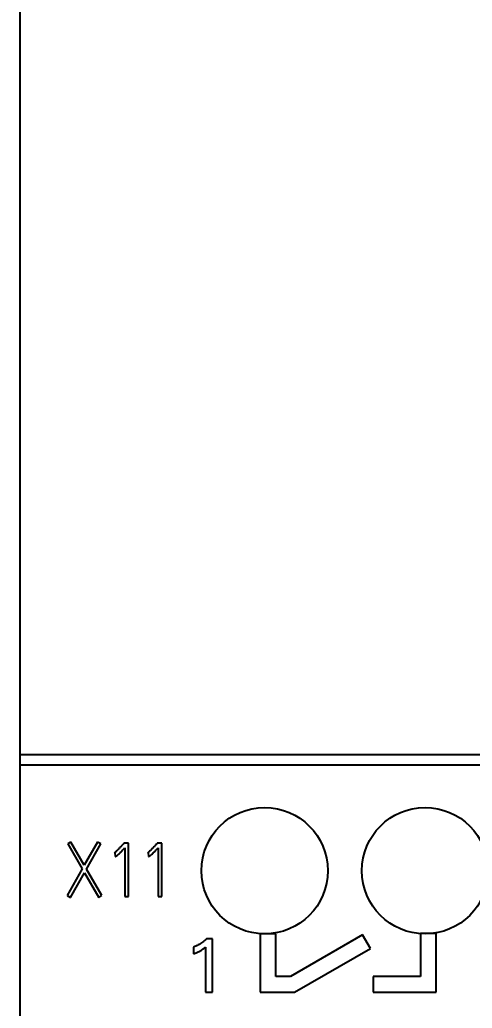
# Model space of a CAD drawing. Extents: x 0 to 420, y 0 to 297.
# Drawn here: x 109.72 to 124.05, y 155.46 to 186.75 of the extents above; entities that cross this region are included whole.
import ezdxf

# ---------------------------------------------------------------- set-up
doc = ezdxf.new("R2010")
doc.units = 0
doc.header["$LTSCALE"] = 23.1
for name, color, linetype in [('10000_FRONT', 7, 'CONTINUOUS'), ('10100_DIM_FRONT', 7, 'CONTINUOUS'), ('10500_FRONT_LABELING', 7, 'CONTINUOUS')]:
    doc.layers.add(name, color=color, linetype=linetype)
doc.styles.get("Standard").update_dxf_attribs({"font": 'txt', "width": 0.8})
doc.dimstyles.new('DIMSTYLE_1', dxfattribs={"dimtxt": 3.5, "dimasz": 3.5, "dimexe": 0.18, "dimexo": 0.0625, "dimgap": 0.09, "dimtad": 1, "dimtxsty": 'STANDARD', "dimcen": 0.09, "dimazin": 3, "dimtp": 0.05, "dimtm": 0.05, "dimtfac": 1, "dimtofl": 0, "dimtmove": 0, "dimatfit": 3, "dimtolj": 1})

# ---------------------------------------------------------------- blocks, each defined once
blk = doc.blocks.new('*D1')
at = {"layer": '10100_DIM_FRONT', "linetype": 'CONTINUOUS'}
for p, q in [((109.715618, 185.641363), (109.715618, 128.698883)), ((145.215618, 185.641363), (145.215618, 128.698883)), ((109.715618, 130.698883), (127.465618, 130.698883)), ((145.215618, 130.698883), (127.465618, 130.698883))]:
    blk.add_line(p, q, dxfattribs=at)
for points in [[(113.215618, 131.198883), (109.715618, 130.698883), (113.215618, 130.198883)], [(141.715618, 130.198883), (145.215618, 130.698883), (141.715618, 131.198883)]]:
    blk.add_solid(points, dxfattribs=at)
at = {"layer": '10100_DIM_FRONT', "linetype": 'CONTINUOUS', "width": 0.678571}
blk.add_text('35,5', height=3.5, dxfattribs=at).set_placement((123.63496, 131.573883))

msp = doc.modelspace()

# ---------------------------------------------------------------- linework, layer by layer
at = {"layer": '10000_FRONT', "color": 7, "linetype": 'CONTINUOUS'}
for p, q in [((109.716, 230.642), (109.716, 140.642)), ((109.716, 163.495), (145.216, 163.495)), ((109.716, 163.162), (145.216, 163.162)), ((117.327, 157.814), (117.327, 155.96)), ((117.824, 157.814), (117.327, 157.814)), ((117.824, 156.461), (117.824, 157.814)), ((120.574, 157.779), (118.29, 156.461)), ((120.824, 157.346), (120.574, 157.779)), ((122.405, 157.82), (122.405, 156.46)), ((122.905, 157.82), (122.405, 157.82)), ((122.905, 155.96), (122.905, 157.82)), ((118.422, 155.96), (120.824, 157.346)), ((118.29, 156.461), (117.824, 156.461)), ((120.905, 156.46), (120.905, 155.96)), ((122.405, 156.46), (120.905, 156.46)), ((117.327, 155.96), (118.422, 155.96)), ((120.905, 155.96), (122.905, 155.96))]:
    msp.add_line(p, q, dxfattribs=at)
for centre in [(117.471, 159.811), (122.551, 159.811)]:
    msp.add_circle(centre, 2, dxfattribs=at)
at = {"layer": '10500_FRONT_LABELING', "color": 7, "linetype": 'CONTINUOUS'}
for p, q in [((111.336, 160.718), (111.234, 160.659)), ((111.234, 160.659), (111.694, 159.865)), ((111.76, 159.983), (111.336, 160.718)), ((112.178, 160.718), (111.76, 159.983)), ((111.831, 159.862), (112.284, 160.659)), ((112.284, 160.659), (112.178, 160.718)), ((113.015, 160.683), (112.998, 160.664)), ((113.163, 160.683), (113.015, 160.683)), ((113.163, 158.99), (113.163, 160.683)), ((114.069, 160.683), (114.052, 160.664)), ((114.217, 160.683), (114.069, 160.683)), ((114.217, 158.99), (114.217, 160.683)), ((112.715, 160.379), (112.729, 160.383)), ((112.729, 160.383), (112.736, 160.263)), ((113.045, 160.537), (113.045, 158.99)), ((113.769, 160.379), (113.783, 160.383)), ((113.783, 160.383), (113.79, 160.263)), ((114.099, 160.537), (114.099, 158.99)), ((111.694, 159.865), (111.216, 159.023)), ((111.319, 158.964), (111.763, 159.745)), ((111.763, 159.745), (112.215, 158.964)), ((112.319, 159.023), (111.831, 159.862)), ((111.216, 159.023), (111.319, 158.964)), ((112.215, 158.964), (112.319, 159.023)), ((113.045, 158.99), (113.163, 158.99)), ((114.099, 158.99), (114.217, 158.99)), ((115.821, 157.652), (115.628, 157.652)), ((115.821, 155.961), (115.821, 157.652)), ((115.221, 157.39), (115.221, 157.178)), ((115.593, 157.389), (115.593, 155.961)), ((115.593, 155.961), (115.821, 155.961))]:
    msp.add_line(p, q, dxfattribs=at)
for points, knots in [([(112.998, 160.664), (112.987, 160.651), (112.976, 160.639), (112.953, 160.614), (112.942, 160.602), (112.908, 160.565), (112.885, 160.54), (112.839, 160.492), (112.815, 160.468), (112.779, 160.433), (112.767, 160.421), (112.748, 160.405), (112.742, 160.399), (112.729, 160.388), (112.722, 160.383), (112.715, 160.379)], [0, 0, 0, 0, 0.125, 0.125, 0.25, 0.25, 0.5, 0.5, 0.75, 0.75, 0.875, 0.875, 0.9375, 0.9375, 1, 1, 1, 1]), ([(114.052, 160.664), (114.041, 160.651), (114.03, 160.639), (114.007, 160.614), (113.996, 160.602), (113.962, 160.565), (113.939, 160.54), (113.893, 160.492), (113.869, 160.468), (113.833, 160.433), (113.821, 160.421), (113.802, 160.405), (113.796, 160.399), (113.783, 160.388), (113.776, 160.383), (113.769, 160.379)], [0, 0, 0, 0, 0.125, 0.125, 0.25, 0.25, 0.5, 0.5, 0.75, 0.75, 0.875, 0.875, 0.9375, 0.9375, 1, 1, 1, 1]), ([(112.736, 160.263), (112.741, 160.263), (112.745, 160.264), (112.754, 160.266), (112.758, 160.267), (112.766, 160.27), (112.77, 160.272), (112.778, 160.276), (112.781, 160.278), (112.792, 160.286), (112.799, 160.291), (112.813, 160.302), (112.819, 160.308), (112.839, 160.325), (112.852, 160.337), (112.877, 160.361), (112.889, 160.373), (112.926, 160.41), (112.95, 160.435), (112.998, 160.486), (113.022, 160.511), (113.045, 160.537)], [0, 0, 0, 0, 0.03125, 0.03125, 0.0625, 0.0625, 0.09375, 0.09375, 0.125, 0.125, 0.1875, 0.1875, 0.25, 0.25, 0.375, 0.375, 0.5, 0.5, 0.75, 0.75, 1, 1, 1, 1]), ([(113.79, 160.263), (113.795, 160.263), (113.799, 160.264), (113.808, 160.266), (113.812, 160.267), (113.82, 160.27), (113.824, 160.272), (113.832, 160.276), (113.835, 160.278), (113.846, 160.286), (113.853, 160.291), (113.867, 160.302), (113.873, 160.308), (113.893, 160.325), (113.905, 160.337), (113.931, 160.361), (113.943, 160.373), (113.98, 160.41), (114.004, 160.435), (114.052, 160.486), (114.076, 160.511), (114.099, 160.537)], [0, 0, 0, 0, 0.03125, 0.03125, 0.0625, 0.0625, 0.09375, 0.09375, 0.125, 0.125, 0.1875, 0.1875, 0.25, 0.25, 0.375, 0.375, 0.5, 0.5, 0.75, 0.75, 1, 1, 1, 1]), ([(115.628, 157.652), (115.589, 157.614), (115.506, 157.544), (115.369, 157.456), (115.271, 157.41), (115.221, 157.39)], [0, 0, 0, 0, 0.335376, 0.666733, 1, 1, 1, 1]), ([(115.221, 157.178), (115.256, 157.192), (115.322, 157.219), (115.412, 157.264), (115.477, 157.302), (115.524, 157.335), (115.558, 157.36), (115.581, 157.379), (115.593, 157.389)], [0, 0, 0, 0, 0.263331, 0.496838, 0.701719, 0.791454, 0.890837, 1, 1, 1, 1])]:
    msp.add_open_spline(points, degree=3, knots=knots, dxfattribs=at)

# ---------------------------------------------------------------- dimensions: what is measured, and where the dimension line sits
at = {"layer": '10100_DIM_FRONT', "linetype": 'CONTINUOUS'}
dim = msp.add_linear_dim(base=(145.216, 130.699), p1=(109.716, 185.641), p2=(145.216, 185.641), text='35,5', dimstyle='DIMSTYLE_1', dxfattribs=at)
dim.commit()
dim.dimension.update_dxf_attribs({"geometry": '*D1', "text_midpoint": (128.385, 133.324), "dimtype": 160})

doc.saveas('drawing.dxf')
